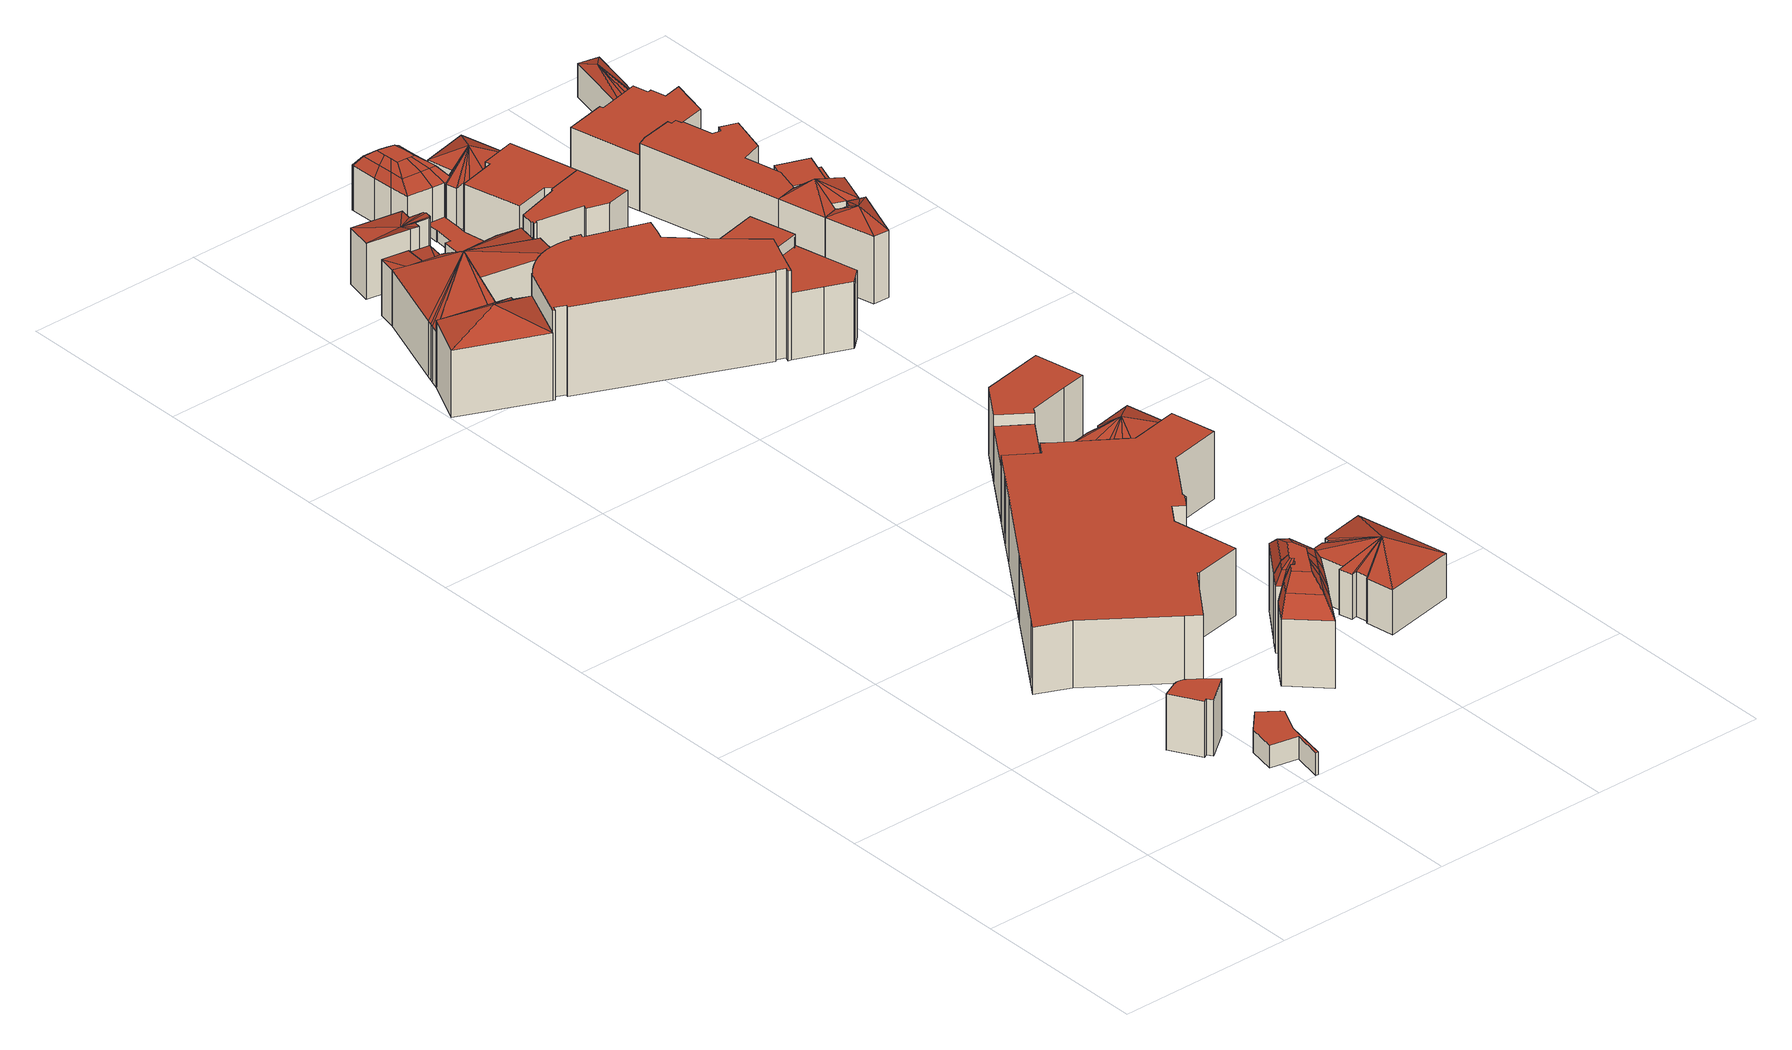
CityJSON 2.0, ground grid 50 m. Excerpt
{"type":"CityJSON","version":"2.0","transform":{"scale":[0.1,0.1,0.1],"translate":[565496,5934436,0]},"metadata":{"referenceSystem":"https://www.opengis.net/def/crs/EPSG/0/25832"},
"CityObjects":{
"building1":{"type":"Building","attributes":{"source":"Freie und Hansestadt Hamburg, LGV / ALKIS","function":"commercial","buildingFunctionCode":"2010","roofType":"1000","roofTypeLabel":"Flachdach","storeysAboveGround":5,"groundArea":95,"measuredHeight":16,"estimatedHeight":16,"eaveHeight":16,"roofRise":0,"heightSource":"storeysAboveGround * 3.2m plus procedural roof rise from ALKIS dachform; fallback 12m","roofGeometrySource":"Procedural demo roof from ALKIS dachform; not surveyed Hamburg LoD2 roof geometry"},"geometry":[{"type":"Solid","lod":"2","boundaries":[[[[0,1,2,3,4,5,6,7,8,9,10,11,12,13,14,15,16]],[[17,18,19,20,21,22,23,24,25,26,27,28,29,30,31,32,33]],[[16,15,18,17]],[[15,14,19,18]],[[14,13,20,19]],[[13,12,21,20]],[[12,11,22,21]],[[11,10,23,22]],[[10,9,24,23]],[[9,8,25,24]],[[8,7,26,25]],[[7,6,27,26]],[[6,5,28,27]],[[5,4,29,28]],[[4,3,30,29]],[[3,2,31,30]],[[2,1,32,31]],[[1,0,33,32]],[[0,16,17,33]]]],"semantics":{"surfaces":[{"type":"GroundSurface"},{"type":"RoofSurface"},{"type":"WallSurface"}],"values":[[0,1,2,2,2,2,2,2,2,2,2,2,2,2,2,2,2,2,2]]}}]},
"building2":{"type":"Building","attributes":{"source":"Freie und Hansestadt Hamburg, LGV / ALKIS","function":"commercial","buildingFunctionCode":"2050","roofType":"1000","roofTypeLabel":"Flachdach","storeysAboveGround":2,"groundArea":123,"measuredHeight":6.4,"estimatedHeight":6.4,"eaveHeight":6.4,"roofRise":0,"heightSource":"storeysAboveGround * 3.2m plus procedural roof rise from ALKIS dachform; fallback 12m","roofGeometrySource":"Procedural demo roof from ALKIS dachform; not surveyed Hamburg LoD2 roof geometry"},"geometry":[{"type":"Solid","lod":"2","boundaries":[[[[34,35,36,37,38,39,40,41,42,43]],[[44,45,46,47,48,49,50,51,52,53]],[[43,42,45,44]],[[42,41,46,45]],[[41,40,47,46]],[[40,39,48,47]],[[39,38,49,48]],[[38,37,50,49]],[[37,36,51,50]],[[36,35,52,51]],[[35,34,53,52]],[[34,43,44,53]]]],"semantics":{"surfaces":[{"type":"GroundSurface"},{"type":"RoofSurface"},{"type":"WallSurface"}],"values":[[0,1,2,2,2,2,2,2,2,2,2,2]]}}]},
"building3":{"type":"Building","attributes":{"source":"Freie und Hansestadt Hamburg, LGV / ALKIS","function":"commercial","buildingFunctionCode":"2010","roofType":"3100","roofTypeLabel":"Satteldach","storeysAboveGround":6,"groundArea":408,"measuredHeight":24.61,"estimatedHeight":24.61,"eaveHeight":19.2,"roofRise":5.41,"heightSource":"storeysAboveGround * 3.2m plus procedural roof rise from ALKIS dachform; fallback 12m","roofGeometrySource":"Procedural demo roof from ALKIS dachform; not surveyed Hamburg LoD2 roof geometry"},"geometry":[{"type":"Solid","lod":"2","boundaries":[[[[54,55,56,57,58,59,60,61,62]],[[63,64,65]],[[64,66,65]],[[66,67,65]],[[67,68,65]],[[68,69,65]],[[69,70,65]],[[70,71,65]],[[71,72,65]],[[72,63,65]],[[62,61,64,63]],[[61,60,66,64]],[[60,59,67,66]],[[59,58,68,67]],[[58,57,69,68]],[[57,56,70,69]],[[56,55,71,70]],[[55,54,72,71]],[[54,62,63,72]]]],"semantics":{"surfaces":[{"type":"GroundSurface"},{"type":"RoofSurface"},{"type":"WallSurface"}],"values":[[0,1,1,1,1,1,1,1,1,1,2,2,2,2,2,2,2,2,2]]}}]},
"building4":{"type":"Building","attributes":{"source":"Freie und Hansestadt Hamburg, LGV / ALKIS","function":"commercial","buildingFunctionCode":"2050","roofType":"1000","roofTypeLabel":"Flachdach","storeysAboveGround":6,"groundArea":3491,"measuredHeight":19.2,"estimatedHeight":19.2,"eaveHeight":19.2,"roofRise":0,"heightSource":"storeysAboveGround * 3.2m plus procedural roof rise from ALKIS dachform; fallback 12m","roofGeometrySource":"Procedural demo roof from ALKIS dachform; not surveyed Hamburg LoD2 roof geometry"},"geometry":[{"type":"Solid","lod":"2","boundaries":[[[[73,74,75,76,77,78,79,80,81,82,83,84,85,86,87,88,89,90,91,92,93,94,95,96,97,98,99,100,101,102,103,104,105]],[[106,107,108,109,110,111,112,113,114,115,116,117,118,119,120,121,122,123,124,125,126,127,128,129,130,131,132,133,134,135,136,137,138]],[[105,104,107,106]],[[104,103,108,107]],[[103,102,109,108]],[[102,101,110,109]],[[101,100,111,110]],[[100,99,112,111]],[[99,98,113,112]],[[98,97,114,113]],[[97,96,115,114]],[[96,95,116,115]],[[95,94,117,116]],[[94,93,118,117]],[[93,92,119,118]],[[92,91,120,119]],[[91,90,121,120]],[[90,89,122,121]],[[89,88,123,122]],[[88,87,124,123]],[[87,86,125,124]],[[86,85,126,125]],[[85,84,127,126]],[[84,83,128,127]],[[83,82,129,128]],[[82,81,130,129]],[[81,80,131,130]],[[80,79,132,131]],[[79,78,133,132]],[[78,77,134,133]],[[77,76,135,134]],[[76,75,136,135]],[[75,74,137,136]],[[74,73,138,137]],[[73,105,106,138]]]],"semantics":{"surfaces":[{"type":"GroundSurface"},{"type":"RoofSurface"},{"type":"WallSurface"}],"values":[[0,1,2,2,2,2,2,2,2,2,2,2,2,2,2,2,2,2,2,2,2,2,2,2,2,2,2,2,2,2,2,2,2,2,2]]}}]},
"building5":{"type":"Building","attributes":{"source":"Freie und Hansestadt Hamburg, LGV / ALKIS","function":"commercial","buildingFunctionCode":"2310","roofType":"3400","roofTypeLabel":"Mansardendach","storeysAboveGround":6,"groundArea":376,"measuredHeight":26.19,"estimatedHeight":26.19,"eaveHeight":19.2,"roofRise":6.99,"heightSource":"storeysAboveGround * 3.2m plus procedural roof rise from ALKIS dachform; fallback 12m","roofGeometrySource":"Procedural demo roof from ALKIS dachform; not surveyed Hamburg LoD2 roof geometry"},"geometry":[{"type":"Solid","lod":"2","boundaries":[[[[139,140,141,142,143,144,145,146,147,148,149,150,151,152,153,154]],[[155,156,157,158]],[[158,157,159,160]],[[156,161,162,157]],[[157,162,163,159]],[[161,164,165,162]],[[162,165,166,163]],[[164,167,168,165]],[[165,168,169,166]],[[167,170,171,168]],[[168,171,172,169]],[[170,173,174,171]],[[171,174,175,172]],[[173,176,177,174]],[[174,177,178,175]],[[176,179,180,177]],[[177,180,181,178]],[[179,182,183,180]],[[180,183,184,181]],[[182,185,186,183]],[[183,186,187,184]],[[185,188,189,186]],[[186,189,190,187]],[[188,191,192,189]],[[189,192,193,190]],[[191,194,195,192]],[[192,195,196,193]],[[194,197,198,195]],[[195,198,199,196]],[[197,200,201,198]],[[198,201,202,199]],[[200,155,158,201]],[[201,158,160,202]],[[160,159,163,166,169,172,175,178,181,184,187,190,193,196,199,202]],[[154,153,156,155]],[[153,152,161,156]],[[152,151,164,161]],[[151,150,167,164]],[[150,149,170,167]],[[149,148,173,170]],[[148,147,176,173]],[[147,146,179,176]],[[146,145,182,179]],[[145,144,185,182]],[[144,143,188,185]],[[143,142,191,188]],[[142,141,194,191]],[[141,140,197,194]],[[140,139,200,197]],[[139,154,155,200]]]],"semantics":{"surfaces":[{"type":"GroundSurface"},{"type":"RoofSurface"},{"type":"WallSurface"}],"values":[[0,1,1,1,1,1,1,1,1,1,1,1,1,1,1,1,1,1,1,1,1,1,1,1,1,1,1,1,1,1,1,1,1,1,2,2,2,2,2,2,2,2,2,2,2,2,2,2,2,2]]}}]},
"building6":{"type":"Building","attributes":{"source":"Freie und Hansestadt Hamburg, LGV / ALKIS","function":"commercial","buildingFunctionCode":"2310","roofType":"5000","roofTypeLabel":"Mischform","storeysAboveGround":5,"groundArea":67,"measuredHeight":17.8,"estimatedHeight":17.8,"eaveHeight":16,"roofRise":1.8,"heightSource":"storeysAboveGround * 3.2m plus procedural roof rise from ALKIS dachform; fallback 12m","roofGeometrySource":"Procedural demo roof from ALKIS dachform; not surveyed Hamburg LoD2 roof geometry"},"geometry":[{"type":"Solid","lod":"2","boundaries":[[[[203,204,205,206,207,208]],[[209,210,211]],[[210,212,211]],[[212,213,211]],[[213,214,211]],[[214,215,211]],[[215,209,211]],[[208,207,210,209]],[[207,206,212,210]],[[206,205,213,212]],[[205,204,214,213]],[[204,203,215,214]],[[203,208,209,215]]]],"semantics":{"surfaces":[{"type":"GroundSurface"},{"type":"RoofSurface"},{"type":"WallSurface"}],"values":[[0,1,1,1,1,1,1,2,2,2,2,2,2]]}}]},
"building7":{"type":"Building","attributes":{"source":"Freie und Hansestadt Hamburg, LGV / ALKIS","function":"commercial","buildingFunctionCode":"2010","roofType":"3100","roofTypeLabel":"Satteldach","storeysAboveGround":5,"groundArea":762,"measuredHeight":23.43,"estimatedHeight":23.43,"eaveHeight":16,"roofRise":7.43,"heightSource":"storeysAboveGround * 3.2m plus procedural roof rise from ALKIS dachform; fallback 12m","roofGeometrySource":"Procedural demo roof from ALKIS dachform; not surveyed Hamburg LoD2 roof geometry"},"geometry":[{"type":"Solid","lod":"2","boundaries":[[[[216,217,218,219,220,221,222,223,224,225,226,227,228,229,62,61,60,230,231,232,204,203,233]],[[234,215,235]],[[215,214,235]],[[214,236,235]],[[236,237,235]],[[237,238,235]],[[238,239,235]],[[239,240,235]],[[240,241,235]],[[241,242,235]],[[242,243,235]],[[243,244,235]],[[244,245,235]],[[245,246,235]],[[246,247,235]],[[247,248,235]],[[248,249,235]],[[249,250,235]],[[250,251,235]],[[251,252,235]],[[252,253,235]],[[253,254,235]],[[254,255,235]],[[255,234,235]],[[233,203,215,234]],[[203,204,214,215]],[[204,232,236,214]],[[232,231,237,236]],[[231,230,238,237]],[[230,60,239,238]],[[60,61,240,239]],[[61,62,241,240]],[[62,229,242,241]],[[229,228,243,242]],[[228,227,244,243]],[[227,226,245,244]],[[226,225,246,245]],[[225,224,247,246]],[[224,223,248,247]],[[223,222,249,248]],[[222,221,250,249]],[[221,220,251,250]],[[220,219,252,251]],[[219,218,253,252]],[[218,217,254,253]],[[217,216,255,254]],[[216,233,234,255]]]],"semantics":{"surfaces":[{"type":"GroundSurface"},{"type":"RoofSurface"},{"type":"WallSurface"}],"values":[[0,1,1,1,1,1,1,1,1,1,1,1,1,1,1,1,1,1,1,1,1,1,1,1,2,2,2,2,2,2,2,2,2,2,2,2,2,2,2,2,2,2,2,2,2,2,2]]}}]},
"building8":{"type":"Building","attributes":{"source":"Freie und Hansestadt Hamburg, LGV / ALKIS","function":"commercial","buildingFunctionCode":"2020","roofType":"1000","roofTypeLabel":"Flachdach","storeysAboveGround":5,"groundArea":175,"measuredHeight":16,"estimatedHeight":16,"eaveHeight":16,"roofRise":0,"heightSource":"storeysAboveGround * 3.2m plus procedural roof rise from ALKIS dachform; fallback 12m","roofGeometrySource":"Procedural demo roof from ALKIS dachform; not surveyed Hamburg LoD2 roof geometry"},"geometry":[{"type":"Solid","lod":"2","boundaries":[[[[73,256,257,258,75,74]],[[259,260,261,262,263,264]],[[74,75,260,259]],[[75,258,261,260]],[[258,257,262,261]],[[257,256,263,262]],[[256,73,264,263]],[[73,74,259,264]]]],"semantics":{"surfaces":[{"type":"GroundSurface"},{"type":"RoofSurface"},{"type":"WallSurface"}],"values":[[0,1,2,2,2,2,2,2]]}}]},
"building9":{"type":"Building","attributes":{"source":"Freie und Hansestadt Hamburg, LGV / ALKIS","function":"commercial","buildingFunctionCode":"2010","roofType":"5000","roofTypeLabel":"Mischform","storeysAboveGround":5,"groundArea":129,"measuredHeight":18.46,"estimatedHeight":18.46,"eaveHeight":16,"roofRise":2.46,"heightSource":"storeysAboveGround * 3.2m plus procedural roof rise from ALKIS dachform; fallback 12m","roofGeometrySource":"Procedural demo roof from ALKIS dachform; not surveyed Hamburg LoD2 roof geometry"},"geometry":[{"type":"Solid","lod":"2","boundaries":[[[[265,266,267,268,269,270,271,272,273,274,275]],[[276,277,278]],[[277,279,278]],[[279,280,278]],[[280,281,278]],[[281,282,278]],[[282,283,278]],[[283,284,278]],[[284,285,278]],[[285,286,278]],[[286,287,278]],[[287,276,278]],[[275,274,277,276]],[[274,273,279,277]],[[273,272,280,279]],[[272,271,281,280]],[[271,270,282,281]],[[270,269,283,282]],[[269,268,284,283]],[[268,267,285,284]],[[267,266,286,285]],[[266,265,287,286]],[[265,275,276,287]]]],"semantics":{"surfaces":[{"type":"GroundSurface"},{"type":"RoofSurface"},{"type":"WallSurface"}],"values":[[0,1,1,1,1,1,1,1,1,1,1,1,2,2,2,2,2,2,2,2,2,2,2]]}}]},
"building10":{"type":"Building","attributes":{"source":"Freie und Hansestadt Hamburg, LGV / ALKIS","function":"commercial","buildingFunctionCode":"2020","roofType":"1000","roofTypeLabel":"Flachdach","storeysAboveGround":8,"groundArea":1411,"measuredHeight":25.6,"estimatedHeight":25.6,"eaveHeight":25.6,"roofRise":0,"heightSource":"storeysAboveGround * 3.2m plus procedural roof rise from ALKIS dachform; fallback 12m","roofGeometrySource":"Procedural demo roof from ALKIS dachform; not surveyed Hamburg LoD2 roof geometry"},"geometry":[{"type":"Solid","lod":"2","boundaries":[[[[288,289,290,291,292,293,294,295,296,297,298,299,300,301,302,303,304,305,306,58,57,307,308,309,310,311,312,313,314,315,316,317,318]],[[319,320,321,322,323,324,325,326,327,328,329,330,331,332,333,334,335,336,337,338,339,340,341,342,343,344,345,346,347,348,349,350,351]],[[318,317,320,319]],[[317,316,321,320]],[[316,315,322,321]],[[315,314,323,322]],[[314,313,324,323]],[[313,312,325,324]],[[312,311,326,325]],[[311,310,327,326]],[[310,309,328,327]],[[309,308,329,328]],[[308,307,330,329]],[[307,57,331,330]],[[57,58,332,331]],[[58,306,333,332]],[[306,305,334,333]],[[305,304,335,334]],[[304,303,336,335]],[[303,302,337,336]],[[302,301,338,337]],[[301,300,339,338]],[[300,299,340,339]],[[299,298,341,340]],[[298,297,342,341]],[[297,296,343,342]],[[296,295,344,343]],[[295,294,345,344]],[[294,293,346,345]],[[293,292,347,346]],[[292,291,348,347]],[[291,290,349,348]],[[290,289,350,349]],[[289,288,351,350]],[[288,318,319,351]]]],"semantics":{"surfaces":[{"type":"GroundSurface"},{"type":"RoofSurface"},{"type":"WallSurface"}],"values":[[0,1,2,2,2,2,2,2,2,2,2,2,2,2,2,2,2,2,2,2,2,2,2,2,2,2,2,2,2,2,2,2,2,2,2]]}}]},
"building11":{"type":"Building","attributes":{"source":"Freie und Hansestadt Hamburg, LGV / ALKIS","function":"commercial","buildingFunctionCode":"2010","roofType":"5000","roofTypeLabel":"Mischform","storeysAboveGround":4,"groundArea":543,"measuredHeight":18.69,"estimatedHeight":18.69,"eaveHeight":12.8,"roofRise":5.89,"heightSource":"storeysAboveGround * 3.2m plus procedural roof rise from ALKIS dachform; fallback 12m","roofGeometrySource":"Procedural demo roof from ALKIS dachform; not surveyed Hamburg LoD2 roof geometry"},"geometry":[{"type":"Solid","lod":"2","boundaries":[[[[352,353,354,355,356,357,358,359,360,361,362,363,364,365]],[[366,367,368]],[[367,369,368]],[[369,370,368]],[[370,371,368]],[[371,372,368]],[[372,373,368]],[[373,374,368]],[[374,375,368]],[[375,376,368]],[[376,377,368]],[[377,378,368]],[[378,379,368]],[[379,380,368]],[[380,366,368]],[[365,364,367,366]],[[364,363,369,367]],[[363,362,370,369]],[[362,361,371,370]],[[361,360,372,371]],[[360,359,373,372]],[[359,358,374,373]],[[358,357,375,374]],[[357,356,376,375]],[[356,355,377,376]],[[355,354,378,377]],[[354,353,379,378]],[[353,352,380,379]],[[352,365,366,380]]]],"semantics":{"surfaces":[{"type":"GroundSurface"},{"type":"RoofSurface"},{"type":"WallSurface"}],"values":[[0,1,1,1,1,1,1,1,1,1,1,1,1,1,1,2,2,2,2,2,2,2,2,2,2,2,2,2,2]]}}]},
"building12":{"type":"Building","attributes":{"source":"Freie und Hansestadt Hamburg, LGV / ALKIS","function":"commercial","buildingFunctionCode":"2310","roofType":"5000","roofTypeLabel":"Mischform","storeysAboveGround":5,"groundArea":251,"measuredHeight":19.84,"estimatedHeight":19.84,"eaveHeight":16,"roofRise":3.84,"heightSource":"storeysAboveGround * 3.2m plus procedural roof rise from ALKIS dachform; fallback 12m","roofGeometrySource":"Procedural demo roof from ALKIS dachform; not surveyed Hamburg LoD2 roof geometry"},"geometry":[{"type":"Solid","lod":"2","boundaries":[[[[381,382,383,384,385,386,79,78,77,387,388,389]],[[390,391,392]],[[391,393,392]],[[393,394,392]],[[394,395,392]],[[395,396,392]],[[396,397,392]],[[397,398,392]],[[398,399,392]],[[399,400,392]],[[400,401,392]],[[401,402,392]],[[402,390,392]],[[389,388,391,390]],[[388,387,393,391]],[[387,77,394,393]],[[77,78,395,394]],[[78,79,396,395]],[[79,386,397,396]],[[386,385,398,397]],[[385,384,399,398]],[[384,383,400,399]],[[383,382,401,400]],[[382,381,402,401]],[[381,389,390,402]]]],"semantics":{"surfaces":[{"type":"GroundSurface"},{"type":"RoofSurface"},{"type":"WallSurface"}],"values":[[0,1,1,1,1,1,1,1,1,1,1,1,1,2,2,2,2,2,2,2,2,2,2,2,2]]}}]},
"building13":{"type":"Building","attributes":{"source":"Freie und Hansestadt Hamburg, LGV / ALKIS","function":"commercial","buildingFunctionCode":"2010","roofType":"1000","roofTypeLabel":"Flachdach","storeysAboveGround":6,"groundArea":334,"measuredHeight":19.2,"estimatedHeight":19.2,"eaveHeight":19.2,"roofRise":0,"heightSource":"storeysAboveGround * 3.2m plus procedural roof rise from ALKIS dachform; fallback 12m","roofGeometrySource":"Procedural demo roof from ALKIS dachform; not surveyed Hamburg LoD2 roof geometry"},"geometry":[{"type":"Solid","lod":"2","boundaries":[[[[257,256,403,404,405,406,407]],[[408,409,410,411,412,413,414]],[[407,406,409,408]],[[406,405,410,409]],[[405,404,411,410]],[[404,403,412,411]],[[403,256,413,412]],[[256,257,414,413]],[[257,407,408,414]]]],"semantics":{"surfaces":[{"type":"GroundSurface"},{"type":"RoofSurface"},{"type":"WallSurface"}],"values":[[0,1,2,2,2,2,2,2,2]]}}]},
"building14":{"type":"Building","attributes":{"source":"Freie und Hansestadt Hamburg, LGV / ALKIS","function":"commercial","buildingFunctionCode":"2120","roofType":"1000","roofTypeLabel":"Flachdach","storeysAboveGround":1,"groundArea":177,"measuredHeight":3.2,"estimatedHeight":3.2,"eaveHeight":3.2,"roofRise":0,"heightSource":"storeysAboveGround * 3.2m plus procedural roof rise from ALKIS dachform; fallback 12m","roofGeometrySource":"Procedural demo roof from ALKIS dachform; not surveyed Hamburg LoD2 roof geometry"},"geometry":[{"type":"Solid","lod":"2","boundaries":[[[[415,416,417,418,419,420,421,422,423,424,425]],[[426,427,428,429,430,431,432,433,434,435,436]],[[425,424,427,426]],[[424,423,428,427]],[[423,422,429,428]],[[422,421,430,429]],[[421,420,431,430]],[[420,419,432,431]],[[419,418,433,432]],[[418,417,434,433]],[[417,416,435,434]],[[416,415,436,435]],[[415,425,426,436]]]],"semantics":{"surfaces":[{"type":"GroundSurface"},{"type":"RoofSurface"},{"type":"WallSurface"}],"values":[[0,1,2,2,2,2,2,2,2,2,2,2,2]]}}]},
"building15":{"type":"Building","attributes":{"source":"Freie und Hansestadt Hamburg, LGV / ALKIS","function":"commercial","buildingFunctionCode":"2020","roofType":"3400","roofTypeLabel":"Mansardendach","storeysAboveGround":4,"groundArea":245,"measuredHeight":16.81,"estimatedHeight":16.81,"eaveHeight":12.8,"roofRise":4.01,"heightSource":"storeysAboveGround * 3.2m plus procedural roof rise from ALKIS dachform; fallback 12m","roofGeometrySource":"Procedural demo roof from ALKIS dachform; not surveyed Hamburg LoD2 roof geometry"},"geometry":[{"type":"Solid","lod":"2","boundaries":[[[[437,438,439,440,441,442,443,444,445,446,447,448,449]],[[450,451,452,453]],[[453,452,454,455]],[[451,456,457,452]],[[452,457,458,454]],[[456,459,460,457]],[[457,460,461,458]],[[459,462,463,460]],[[460,463,464,461]],[[462,465,466,463]],[[463,466,467,464]],[[465,468,469,466]],[[466,469,470,467]],[[468,471,472,469]],[[469,472,473,470]],[[471,474,475,472]],[[472,475,476,473]],[[474,477,478,475]],[[475,478,479,476]],[[477,480,481,478]],[[478,481,482,479]],[[480,483,484,481]],[[481,484,485,482]],[[483,486,487,484]],[[484,487,488,485]],[[486,450,453,487]],[[487,453,455,488]],[[455,454,458,461,464,467,470,473,476,479,482,485,488]],[[449,448,451,450]],[[448,447,456,451]],[[447,446,459,456]],[[446,445,462,459]],[[445,444,465,462]],[[444,443,468,465]],[[443,442,471,468]],[[442,441,474,471]],[[441,440,477,474]],[[440,439,480,477]],[[439,438,483,480]],[[438,437,486,483]],[[437,449,450,486]]]],"semantics":{"surfaces":[{"type":"GroundSurface"},{"type":"RoofSurface"},{"type":"WallSurface"}],"values":[[0,1,1,1,1,1,1,1,1,1,1,1,1,1,1,1,1,1,1,1,1,1,1,1,1,1,1,1,2,2,2,2,2,2,2,2,2,2,2,2,2]]}}]},
"building16":{"type":"Building","attributes":{"source":"Freie und Hansestadt Hamburg, LGV / ALKIS","function":"commercial","buildingFunctionCode":"2310","roofType":"1000","roofTypeLabel":"Flachdach","storeysAboveGround":7,"groundArea":182,"measuredHeight":22.4,"estimatedHeight":22.4,"eaveHeight":22.4,"roofRise":0,"heightSource":"storeysAboveGround * 3.2m plus procedural roof rise from ALKIS dachform; fallback 12m","roofGeometrySource":"Procedural demo roof from ALKIS dachform; not surveyed Hamburg LoD2 roof geometry"},"geometry":[{"type":"Solid","lod":"2","boundaries":[[[[294,489,490,491,492,493,295]],[[494,495,496,497,498,499,500]],[[295,493,495,494]],[[493,492,496,495]],[[492,491,497,496]],[[491,490,498,497]],[[490,489,499,498]],[[489,294,500,499]],[[294,295,494,500]]]],"semantics":{"surfaces":[{"type":"GroundSurface"},{"type":"RoofSurface"},{"type":"WallSurface"}],"values":[[0,1,2,2,2,2,2,2,2]]}}]},
"building17":{"type":"Building","attributes":{"source":"Freie und Hansestadt Hamburg, LGV / ALKIS","function":"commercial","buildingFunctionCode":"2310","roofType":"1000","roofTypeLabel":"Flachdach","storeysAboveGround":6,"groundArea":241,"measuredHeight":19.2,"estimatedHeight":19.2,"eaveHeight":19.2,"roofRise":0,"heightSource":"storeysAboveGround * 3.2m plus procedural roof rise from ALKIS dachform; fallback 12m","roofGeometrySource":"Procedural demo roof from ALKIS dachform; not surveyed Hamburg LoD2 roof geometry"},"geometry":[{"type":"Solid","lod":"2","boundaries":[[[[492,501,502,503,504,505,506,298,297,507,493]],[[508,509,510,511,512,513,514,515,516,517,518]],[[493,507,509,508]],[[507,297,510,509]],[[297,298,511,510]],[[298,506,512,511]],[[506,505,513,512]],[[505,504,514,513]],[[504,503,515,514]],[[503,502,516,515]],[[502,501,517,516]],[[501,492,518,517]],[[492,493,508,518]]]],"semantics":{"surfaces":[{"type":"GroundSurface"},{"type":"RoofSurface"},{"type":"WallSurface"}],"values":[[0,1,2,2,2,2,2,2,2,2,2,2,2]]}}]},
"building18":{"type":"Building","attributes":{"source":"Freie und Hansestadt Hamburg, LGV / ALKIS","function":"commercial","buildingFunctionCode":"2310","roofType":"1000","roofTypeLabel":"Flachdach","storeysAboveGround":5,"groundArea":260,"measuredHeight":16,"estimatedHeight":16,"eaveHeight":16,"roofRise":0,"heightSource":"storeysAboveGround * 3.2m plus procedural roof rise from ALKIS dachform; fallback 12m","roofGeometrySource":"Procedural demo roof from ALKIS dachform; not surveyed Hamburg LoD2 roof geometry"},"geometry":[{"type":"Solid","lod":"2","boundaries":[[[[519,520,521,522,523,524,525,526,527,528,529,530,531,532]],[[533,534,535,536,537,538,539,540,541,542,543,544,545,546]],[[532,531,534,533]],[[531,530,535,534]],[[530,529,536,535]],[[529,528,537,536]],[[528,527,538,537]],[[527,526,539,538]],[[526,525,540,539]],[[525,524,541,540]],[[524,523,542,541]],[[523,522,543,542]],[[522,521,544,543]],[[521,520,545,544]],[[520,519,546,545]],[[519,532,533,546]]]],"semantics":{"surfaces":[{"type":"GroundSurface"},{"type":"RoofSurface"},{"type":"WallSurface"}],"values":[[0,1,2,2,2,2,2,2,2,2,2,2,2,2,2,2]]}}]},
"building19":{"type":"Building","attributes":{"source":"Freie und Hansestadt Hamburg, LGV / ALKIS","function":"commercial","buildingFunctionCode":"2010","roofType":"1000","roofTypeLabel":"Flachdach","storeysAboveGround":5,"groundArea":384,"measuredHeight":16,"estimatedHeight":16,"eaveHeight":16,"roofRise":0,"heightSource":"storeysAboveGround * 3.2m plus procedural roof rise from ALKIS dachform; fallback 12m","roofGeometrySource":"Procedural demo roof from ALKIS dachform; not surveyed Hamburg LoD2 roof geometry"},"geometry":[{"type":"Solid","lod":"2","boundaries":[[[[547,548,549,550,531,530,551,552]],[[553,554,535,534,555,556,557,558]],[[552,551,554,553]],[[551,530,535,554]],[[530,531,534,535]],[[531,550,555,534]],[[550,549,556,555]],[[549,548,557,556]],[[548,547,558,557]],[[547,552,553,558]]]],"semantics":{"surfaces":[{"type":"GroundSurface"},{"type":"RoofSurface"},{"type":"WallSurface"}],"values":[[0,1,2,2,2,2,2,2,2,2]]}}]},
"building20":{"type":"Building","attributes":{"source":"Freie und Hansestadt Hamburg, LGV / ALKIS","function":"commercial","buildingFunctionCode":"2010","roofType":"5000","roofTypeLabel":"Mischform","storeysAboveGround":4,"groundArea":228,"measuredHeight":17.11,"estimatedHeight":17.11,"eaveHeight":12.8,"roofRise":4.31,"heightSource":"storeysAboveGround * 3.2m plus procedural roof rise from ALKIS dachform; fallback 12m","roofGeometrySource":"Procedural demo roof from ALKIS dachform; not surveyed Hamburg LoD2 roof geometry"},"geometry":[{"type":"Solid","lod":"2","boundaries":[[[[559,560,561,423,438,437,562,563,564,550,549]],[[565,566,567]],[[566,568,567]],[[568,569,567]],[[569,570,567]],[[570,486,567]],[[486,483,567]],[[483,571,567]],[[571,572,567]],[[572,573,567]],[[573,574,567]],[[574,565,567]],[[549,550,566,565]],[[550,564,568,566]],[[564,563,569,568]],[[563,562,570,569]],[[562,437,486,570]],[[437,438,483,486]],[[438,423,571,483]],[[423,561,572,571]],[[561,560,573,572]],[[560,559,574,573]],[[559,549,565,574]]]],"semantics":{"surfaces":[{"type":"GroundSurface"},{"type":"RoofSurface"},{"type":"WallSurface"}],"values":[[0,1,1,1,1,1,1,1,1,1,1,1,2,2,2,2,2,2,2,2,2,2,2]]}}]},
"building21":{"type":"Building","attributes":{"source":"Freie und Hansestadt Hamburg, LGV / ALKIS","function":"commercial","buildingFunctionCode":"2010","roofType":"5000","roofTypeLabel":"Mischform","storeysAboveGround":6,"groundArea":135,"measuredHeight":22.37,"estimatedHeight":22.37,"eaveHeight":19.2,"roofRise":3.17,"heightSource":"storeysAboveGround * 3.2m plus procedural roof rise from ALKIS dachform; fallback 12m","roofGeometrySource":"Procedural demo roof from ALKIS dachform; not surveyed Hamburg LoD2 roof geometry"},"geometry":[{"type":"Solid","lod":"2","boundaries":[[[[575,576,577,578,579,580,581,582,583,584]],[[585,586,587]],[[586,588,587]],[[588,589,587]],[[589,590,587]],[[590,591,587]],[[591,592,587]],[[592,593,587]],[[593,594,587]],[[594,595,587]],[[595,585,587]],[[584,583,586,585]],[[583,582,588,586]],[[582,581,589,588]],[[581,580,590,589]],[[580,579,591,590]],[[579,578,592,591]],[[578,577,593,592]],[[577,576,594,593]],[[576,575,595,594]],[[575,584,585,595]]]],"semantics":{"surfaces":[{"type":"GroundSurface"},{"type":"RoofSurface"},{"type":"WallSurface"}],"values":[[0,1,1,1,1,1,1,1,1,1,1,2,2,2,2,2,2,2,2,2,2]]}}]},
"building22":{"type":"Building","attributes":{"source":"Freie und Hansestadt Hamburg, LGV / ALKIS","function":"commercial","buildingFunctionCode":"2010","roofType":"5000","roofTypeLabel":"Mischform","storeysAboveGround":6,"groundArea":170,"measuredHeight":22.73,"estimatedHeight":22.73,"eaveHeight":19.2,"roofRise":3.53,"heightSource":"storeysAboveGround * 3.2m plus procedural roof rise from ALKIS dachform; fallback 12m","roofGeometrySource":"Procedural demo roof from ALKIS dachform; not surveyed Hamburg LoD2 roof geometry"},"geometry":[{"type":"Solid","lod":"2","boundaries":[[[[596,597,598,599,600,601,602,603,604,584,583,605,579,578,606]],[[607,592,608]],[[592,591,608]],[[591,609,608]],[[609,586,608]],[[586,585,608]],[[585,610,608]],[[610,611,608]],[[611,612,608]],[[612,613,608]],[[613,614,608]],[[614,615,608]],[[615,616,608]],[[616,617,608]],[[617,618,608]],[[618,607,608]],[[606,578,592,607]],[[578,579,591,592]],[[579,605,609,591]],[[605,583,586,609]],[[583,584,585,586]],[[584,604,610,585]],[[604,603,611,610]],[[603,602,612,611]],[[602,601,613,612]],[[601,600,614,613]],[[600,599,615,614]],[[599,598,616,615]],[[598,597,617,616]],[[597,596,618,617]],[[596,606,607,618]]]],"semantics":{"surfaces":[{"type":"GroundSurface"},{"type":"RoofSurface"},{"type":"WallSurface"}],"values":[[0,1,1,1,1,1,1,1,1,1,1,1,1,1,1,1,2,2,2,2,2,2,2,2,2,2,2,2,2,2,2]]}}]},
"building23":{"type":"Building","attributes":{"source":"Freie und Hansestadt Hamburg, LGV / ALKIS","function":"commercial","buildingFunctionCode":"2010","roofType":"1000","roofTypeLabel":"Flachdach","storeysAboveGround":6,"groundArea":554,"measuredHeight":19.2,"estimatedHeight":19.2,"eaveHeight":19.2,"roofRise":0,"heightSource":"storeysAboveGround * 3.2m plus procedural roof rise from ALKIS dachform; fallback 12m","roofGeometrySource":"Procedural demo roof from ALKIS dachform; not surveyed Hamburg LoD2 roof geometry"},"geometry":[{"type":"Solid","lod":"2","boundaries":[[[[619,620,621,596,606,622,623,624,625,626,627,628,629,630,631,632,633]],[[634,635,636,637,638,639,640,641,642,643,644,645,607,618,646,647,648]],[[633,632,635,634]],[[632,631,636,635]],[[631,630,637,636]],[[630,629,638,637]],[[629,628,639,638]],[[628,627,640,639]],[[627,626,641,640]],[[626,625,642,641]],[[625,624,643,642]],[[624,623,644,643]],[[623,622,645,644]],[[622,606,607,645]],[[606,596,618,607]],[[596,621,646,618]],[[621,620,647,646]],[[620,619,648,647]],[[619,633,634,648]]]],"semantics":{"surfaces":[{"type":"GroundSurface"},{"type":"RoofSurface"},{"type":"WallSurface"}],"values":[[0,1,2,2,2,2,2,2,2,2,2,2,2,2,2,2,2,2,2]]}}]},
"building24":{"type":"Building","attributes":{"source":"Freie und Hansestadt Hamburg, LGV / ALKIS","function":"commercial","buildingFunctionCode":"2020","roofType":"1000","roofTypeLabel":"Flachdach","storeysAboveGround":5,"groundArea":505,"measuredHeight":16,"estimatedHeight":16,"eaveHeight":16,"roofRise":0,"heightSource":"storeysAboveGround * 3.2m plus procedural roof rise from ALKIS dachform; fallback 12m","roofGeometrySource":"Procedural demo roof from ALKIS dachform; not surveyed Hamburg LoD2 roof geometry"},"geometry":[{"type":"Solid","lod":"2","boundaries":[[[[622,649,650,651,652,653,654,655,656,657,624,623]],[[658,659,660,661,662,663,664,665,666,667,668,669]],[[623,624,659,658]],[[624,657,660,659]],[[657,656,661,660]],[[656,655,662,661]],[[655,654,663,662]],[[654,653,664,663]],[[653,652,665,664]],[[652,651,666,665]],[[651,650,667,666]],[[650,649,668,667]],[[649,622,669,668]],[[622,623,658,669]]]],"semantics":{"surfaces":[{"type":"GroundSurface"},{"type":"RoofSurface"},{"type":"WallSurface"}],"values":[[0,1,2,2,2,2,2,2,2,2,2,2,2,2]]}}]},
"building25":{"type":"Building","attributes":{"source":"Freie und Hansestadt Hamburg, LGV / ALKIS","function":"commercial","buildingFunctionCode":"2020","roofType":"1000","roofTypeLabel":"Flachdach","storeysAboveGround":4,"groundArea":94,"measuredHeight":12.8,"estimatedHeight":12.8,"eaveHeight":12.8,"roofRise":0,"heightSource":"storeysAboveGround * 3.2m plus procedural roof rise from ALKIS dachform; fallback 12m","roofGeometrySource":"Procedural demo roof from ALKIS dachform; not surveyed Hamburg LoD2 roof geometry"},"geometry":[{"type":"Solid","lod":"2","boundaries":[[[[670,671,672,673]],[[674,675,676,677]],[[673,672,675,674]],[[672,671,676,675]],[[671,670,677,676]],[[670,673,674,677]]]],"semantics":{"surfaces":[{"type":"GroundSurface"},{"type":"RoofSurface"},{"type":"WallSurface"}],"values":[[0,1,2,2,2,2]]}}]},
"building26":{"type":"Building","attributes":{"source":"Freie und Hansestadt Hamburg, LGV / ALKIS","function":"commercial","buildingFunctionCode":"2020","roofType":"1000","roofTypeLabel":"Flachdach","storeysAboveGround":3,"groundArea":27,"measuredHeight":9.6,"estimatedHeight":9.6,"eaveHeight":9.6,"roofRise":0,"heightSource":"storeysAboveGround * 3.2m plus procedural roof rise from ALKIS dachform; fallback 12m","roofGeometrySource":"Procedural demo roof from ALKIS dachform; not surveyed Hamburg LoD2 roof geometry"},"geometry":[{"type":"Solid","lod":"2","boundaries":[[[[678,679,671,670,680]],[[681,682,683,684,685]],[[680,670,682,681]],[[670,671,683,682]],[[671,679,684,683]],[[679,678,685,684]],[[678,680,681,685]]]],"semantics":{"surfaces":[{"type":"GroundSurface"},{"type":"RoofSurface"},{"type":"WallSurface"}],"values":[[0,1,2,2,2,2,2]]}}]},
"building27":{"type":"Building","attributes":{"source":"Freie und Hansestadt Hamburg, LGV / ALKIS","function":"residential","buildingFunctionCode":"1120","roofType":"3100","roofTypeLabel":"Satteldach","storeysAboveGround":3,"groundArea":138,"measuredHeight":12.25,"estimatedHeight":12.25,"eaveHeight":9.6,"roofRise":2.65,"heightSource":"storeysAboveGround * 3.2m plus procedural roof rise from ALKIS dachform; fallback 12m","roofGeometrySource":"Procedural demo roof from ALKIS dachform; not surveyed Hamburg LoD2 roof geometry"},"geometry":[{"type":"Solid","lod":"2","boundaries":[[[[686,652,687,688,689,690,691,692]],[[693,694,695]],[[694,696,695]],[[696,697,695]],[[697,698,695]],[[698,699,695]],[[699,700,695]],[[700,701,695]],[[701,693,695]],[[692,691,694,693]],[[691,690,696,694]],[[690,689,697,696]],[[689,688,698,697]],[[688,687,699,698]],[[687,652,700,699]],[[652,686,701,700]],[[686,692,693,701]]]],"semantics":{"surfaces":[{"type":"GroundSurface"},{"type":"RoofSurface"},{"type":"WallSurface"}],"values":[[0,1,1,1,1,1,1,1,1,2,2,2,2,2,2,2,2]]}}]}
},
"vertices":[
[339,323,0],[382,344,0],[387,345,0],[391,347,0],[396,347,0],[401,347,0],[405,346,0],[410,345,0],[414,343,0],[418,340,0],[438,326,0],[484,287,0],[482,285,0],[407,228,0],[397,244,0],[388,238,0],[339,322,0],[339,322,160],[388,238,160],[397,244,160],[407,228,160],[482,285,160],[484,287,160],[438,326,160],[418,340,160],[414,343,160],[410,345,160],[405,346,160],[401,347,160],[396,347,160],[391,347,160],[387,345,160],[382,344,160],[339,323,160],
[544,2,0],[537,3,0],[553,85,0],[475,100,0],[490,179,0],[545,237,0],[594,199,0],[601,191,0],[567,121,0],[561,90,0],[561,90,64],[567,121,64],[601,191,64],[594,199,64],[545,237,64],[490,179,64],[475,100,64],[553,85,64],[537,3,64],[544,2,64],
[267,2642,0],[262,2626,0],[273,2630,0],[309,2615,0],[239,2458,0],[5,2560,0],[65,2683,0],[214,2653,0],[240,2648,0],[240,2648,192],[214,2653,192],[161,2582,246],[65,2683,192],[5,2560,192],[239,2458,192],[309,2615,192],[273,2630,192],[262,2626,192],[267,2642,192],
[699,1344,0],[779,1288,0],[805,1323,0],[839,1299,0],[968,1208,0],[993,1190,0],[1130,1216,0],[1147,1127,0],[1152,1099,0],[1154,1088,0],[1007,1060,0],[1001,1051,0],[915,929,0],[914,913,0],[911,915,0],[889,884,0],[859,904,0],[822,852,0],[855,663,0],[717,639,0],[713,642,0],[703,628,0],[699,623,0],[603,492,0],[566,519,0],[350,678,0],[257,718,0],[284,756,0],[438,975,0],[452,994,0],[596,1198,0],[642,1264,0],[656,1283,0],[656,1283,192],[642,1264,192],[596,1198,192],[452,994,192],[438,975,192],[284,756,192],[257,718,192],[350,678,192],[566,519,192],[603,492,192],[699,623,192],[703,628,192],[713,642,192],[717,639,192],[855,663,192],[822,852,192],[859,904,192],[889,884,192],[911,915,192],[914,913,192],[915,929,192],[1001,1051,192],[1007,1060,192],[1154,1088,192],[1152,1099,192],[1147,1127,192],[1130,1216,192],[993,1190,192],[968,1208,192],[839,1299,192],[805,1323,192],[779,1288,192],[699,1344,192],
[824,264,0],[733,357,0],[779,420,0],[791,412,0],[800,405,0],[841,458,0],[830,466,0],[818,475,0],[848,516,0],[851,520,0],[930,628,0],[962,604,0],[982,498,0],[952,453,0],[911,392,0],[889,360,0],[889,360,192],[911,392,192],[900,410,235],[884,387,235],[887,431,262],[879,419,262],[952,453,192],[929,453,235],[902,454,262],[982,498,192],[952,486,235],[914,471,262],[962,604,192],[937,562,235],[906,511,262],[930,628,192],[914,579,235],[894,520,262],[851,520,192],[857,502,235],[864,480,262],[848,516,192],[855,499,235],[863,478,262],[818,475,192],[833,469,235],[852,462,262],[830,466,192],[842,463,235],[856,459,262],[841,458,192],[850,457,235],[860,456,262],[800,405,192],[820,419,235],[845,436,262],[791,412,192],[814,424,235],[841,438,262],[779,420,192],[805,430,235],[837,442,262],[733,357,192],[772,385,235],[819,418,262],[824,264,192],[837,317,235],[854,382,262],
[294,2936,0],[163,2958,0],[175,3011,0],[249,2998,0],[248,2991,0],[302,2982,0],[302,2982,160],[248,2991,160],[218,2836,178],[249,2998,160],[175,3011,160],[163,2958,160],[294,2936,160],
[300,2907,0],[446,2880,0],[452,2910,0],[519,2897,0],[508,2836,0],[524,2833,0],[509,2756,0],[297,2795,0],[283,2758,0],[279,2760,0],[251,2686,0],[254,2685,0],[251,2677,0],[243,2654,0],[73,2708,0],[77,2718,0],[82,2732,0],[305,2934,0],[305,2934,160],[273,2823,234],[82,2732,160],[77,2718,160],[73,2708,160],[65,2683,160],[214,2653,160],[240,2648,160],[243,2654,160],[251,2677,160],[254,2685,160],[251,2686,160],[279,2760,160],[283,2758,160],[297,2795,160],[509,2756,160],[524,2833,160],[508,2836,160],[519,2897,160],[452,2910,160],[446,2880,160],[300,2907,160],
[802,1490,0],[882,1433,0],[869,1414,0],[779,1288,160],[805,1323,160],[869,1414,160],[882,1433,160],[802,1490,160],[699,1344,160],
[192,3088,0],[210,3165,0],[352,3140,0],[346,3108,0],[386,3103,0],[390,3096,0],[387,3078,0],[381,3074,0],[341,3080,0],[338,3062,0],[315,3066,0],[315,3066,160],[338,3062,160],[278,3060,185],[341,3080,160],[381,3074,160],[387,3078,160],[390,3096,160],[386,3103,160],[346,3108,160],[352,3140,160],[210,3165,160],[192,3088,160],
[511,2668,0],[507,2658,0],[672,2600,0],[673,2600,0],[659,2559,0],[648,2534,0],[726,2460,0],[847,2350,0],[834,2321,0],[822,2294,0],[788,2217,0],[781,2220,0],[786,2232,0],[760,2243,0],[757,2237,0],[278,2447,0],[280,2453,0],[250,2467,0],[245,2455,0],[311,2614,0],[323,2628,0],[337,2640,0],[352,2651,0],[369,2660,0],[387,2667,0],[406,2672,0],[425,2674,0],[444,2674,0],[463,2672,0],[482,2668,0],[485,2677,0],[485,2677,256],[482,2668,256],[463,2672,256],[444,2674,256],[425,2674,256],[406,2672,256],[387,2667,256],[369,2660,256],[352,2651,256],[337,2640,256],[323,2628,256],[311,2614,256],[309,2615,256],[239,2458,256],[245,2455,256],[250,2467,256],[280,2453,256],[278,2447,256],[757,2237,256],[760,2243,256],[786,2232,256],[781,2220,256],[788,2217,256],[822,2294,256],[834,2321,256],[847,2350,256],[726,2460,256],[648,2534,256],[659,2559,256],[673,2600,256],[672,2600,256],[507,2658,256],[511,2668,256],
[1084,352,0],[1071,432,0],[1078,433,0],[1071,472,0],[1055,468,0],[1046,505,0],[1062,508,0],[1043,612,0],[1092,621,0],[1093,615,0],[1113,618,0],[1111,632,0],[1237,656,0],[1288,391,0],[1288,391,128],[1237,656,128],[1161,479,187],[1111,632,128],[1113,618,128],[1093,615,128],[1092,621,128],[1043,612,128],[1062,508,128],[1046,505,128],[1055,468,128],[1071,472,128],[1078,433,128],[1071,432,128],[1084,352,128],
[888,1308,0],[952,1321,0],[955,1308,0],[987,1314,0],[992,1328,0],[1104,1350,0],[962,1242,0],[938,1238,0],[897,1266,0],[897,1266,160],[938,1238,160],[1023,1277,198],[962,1242,160],[968,1208,160],[993,1190,160],[1130,1216,160],[1104,1350,160],[992,1328,160],[987,1314,160],[955,1308,160],[952,1321,160],[888,1308,160],
[873,1590,0],[1052,1624,0],[1079,1483,0],[1007,1470,0],[892,1448,0],[892,1448,192],[1007,1470,192],[1079,1483,192],[1052,1624,192],[873,1590,192],[802,1490,192],[882,1433,192],
[560,2957,0],[453,2972,0],[468,3116,0],[484,3114,0],[489,3170,0],[488,3170,0],[491,3208,0],[542,3204,0],[542,3199,0],[538,3149,0],[534,3122,0],[534,3122,32],[538,3149,32],[542,3199,32],[542,3204,32],[491,3208,32],[488,3170,32],[489,3170,32],[484,3114,32],[468,3116,32],[453,2972,32],[560,2957,32],
[569,3221,0],[570,3203,0],[542,3206,0],[508,3210,0],[435,3218,0],[432,3275,0],[430,3332,0],[427,3407,0],[427,3410,0],[455,3404,0],[499,3394,0],[559,3380,0],[563,3305,0],[563,3305,128],[559,3380,128],[543,3373,153],[546,3319,153],[523,3364,168],[525,3335,168],[499,3394,128],[500,3383,153],[501,3369,168],[455,3404,128],[468,3390,153],[484,3373,168],[427,3410,128],[448,3394,153],[473,3375,168],[427,3407,128],[448,3392,153],[473,3374,168],[430,3332,128],[450,3338,153],[474,3346,168],[432,3275,128],[452,3297,153],[475,3324,168],[435,3218,128],[453,3256,153],[476,3302,168],[508,3210,128],[506,3250,153],[504,3299,168],[542,3206,128],[531,3248,153],[517,3298,168],[570,3203,128],[551,3245,153],[528,3297,168],[569,3221,128],[550,3258,153],[527,3303,168],
[903,2500,0],[933,2371,0],[932,2370,0],[932,2369,0],[863,2353,0],[847,2350,224],[863,2353,224],[932,2369,224],[932,2370,224],[933,2371,224],[903,2500,224],[726,2460,224],
[932,2368,0],[934,2368,0],[974,2189,0],[948,2166,0],[937,2157,0],[865,2186,0],[838,2295,0],[863,2353,192],[838,2295,192],[822,2294,192],[788,2217,192],[865,2186,192],[937,2157,192],[948,2166,192],[974,2189,192],[934,2368,192],[932,2368,192],[932,2369,192],
[752,2840,0],[694,2860,0],[697,2870,0],[565,2896,0],[563,2890,0],[556,2891,0],[557,2898,0],[553,2899,0],[560,2937,0],[685,2972,0],[688,2979,0],[693,2980,0],[789,3002,0],[822,2855,0],[822,2855,160],[789,3002,160],[693,2980,160],[688,2979,160],[685,2972,160],[560,2937,160],[553,2899,160],[557,2898,160],[556,2891,160],[563,2890,160],[565,2896,160],[697,2870,160],[694,2860,160],[752,2840,160],
[543,3134,0],[648,3159,0],[645,3174,0],[744,3197,0],[676,2994,0],[580,2972,0],[580,2972,160],[676,2994,160],[744,3197,160],[645,3174,160],[648,3159,160],[543,3134,160],
[581,3159,0],[577,3175,0],[550,3168,0],[596,3227,0],[578,3308,0],[712,3339,0],[645,3174,128],[744,3197,128],[651,3242,171],[712,3339,128],[578,3308,128],[596,3227,128],[542,3199,128],[550,3168,128],[577,3175,128],[581,3159,128],
[1201,2421,0],[1146,2273,0],[1101,2276,0],[1069,2417,0],[1110,2427,0],[1114,2428,0],[1116,2421,0],[1147,2419,0],[1155,2437,0],[1185,2426,0],[1185,2426,192],[1155,2437,192],[1131,2365,224],[1147,2419,192],[1116,2421,192],[1114,2428,192],[1110,2427,192],[1069,2417,192],[1101,2276,192],[1146,2273,192],[1201,2421,192],
[1093,2564,0],[1099,2543,0],[1105,2544,0],[1114,2536,0],[1116,2524,0],[1128,2526,0],[1126,2536,0],[1132,2554,0],[1220,2521,0],[1103,2459,0],[1038,2552,0],[1038,2552,192],[1126,2520,227],[1103,2459,192],[1220,2521,192],[1132,2554,192],[1126,2536,192],[1128,2526,192],[1116,2524,192],[1114,2536,192],[1105,2544,192],[1099,2543,192],[1093,2564,192],
[1096,2741,0],[1119,2637,0],[1099,2566,0],[946,2955,0],[973,2967,0],[1061,2984,0],[1063,2973,0],[1079,2977,0],[1083,2959,0],[1088,2960,0],[1107,2875,0],[1131,2870,0],[1137,2886,0],[1185,2870,0],[1154,2760,0],[1154,2760,192],[1185,2870,192],[1137,2886,192],[1131,2870,192],[1107,2875,192],[1088,2960,192],[1083,2959,192],[1079,2977,192],[1063,2973,192],[1061,2984,192],[973,2967,192],[946,2955,192],[1099,2566,192],[1119,2637,192],[1096,2741,192],
[900,3155,0],[1014,3179,0],[1016,3170,0],[1134,3196,0],[1144,3152,0],[1155,3155,0],[1164,3111,0],[1214,3122,0],[1188,3010,0],[973,2967,160],[1061,2984,160],[1188,3010,160],[1214,3122,160],[1164,3111,160],[1155,3155,160],[1144,3152,160],[1134,3196,160],[1016,3170,160],[1014,3179,160],[900,3155,160],[946,2955,160],
[1280,2712,0],[1246,2619,0],[1157,2651,0],[1192,2745,0],[1192,2745,128],[1157,2651,128],[1246,2619,128],[1280,2712,128],
[1305,2703,0],[1271,2610,0],[1289,2709,0],[1289,2709,96],[1280,2712,96],[1246,2619,96],[1271,2610,96],[1305,2703,96],
[1151,3193,0],[1111,3201,0],[1164,3434,0],[1221,3421,0],[1178,3233,0],[1170,3197,0],[1152,3201,0],[1152,3201,96],[1170,3197,96],[1171,3368,122],[1178,3233,96],[1221,3421,96],[1164,3434,96],[1111,3201,96],[1134,3196,96],[1151,3193,96]
]}
